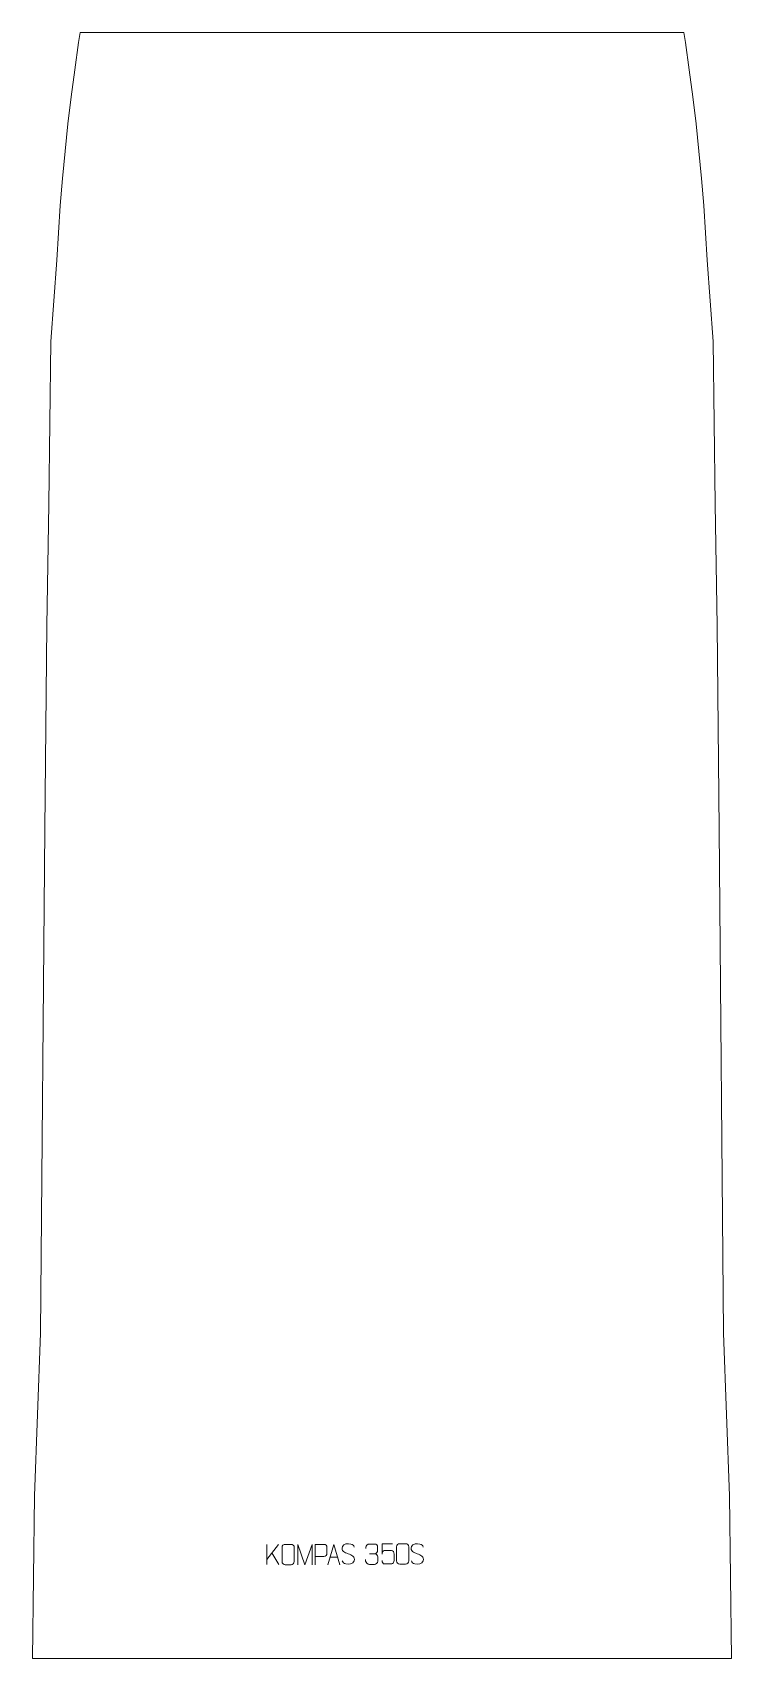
# Model space of a CAD drawing. Header units: millimetres. Extents: x -376 to 484, y -1296 to 704.
import ezdxf

# ---------------------------------------------------------------- set-up
doc = ezdxf.new("R2010")
doc.units = ezdxf.units.MM
doc.header["$MEASUREMENT"] = 0
doc.layers.add('layer 1', color=7, linetype='Continuous')

msp = doc.modelspace()

# ---------------------------------------------------------------- linework, layer by layer
at = {"layer": 'layer 1', "color": 242, "lineweight": 9}
msp.add_open_spline([(454.3393, 424.1654), (454.3393, 424.1654), (461.8392, 324.1655), (461.8392, 324.1655), (461.8392, 324.1655), (461.8392, 324.1655), (464.3395, 124.1656), (464.3395, 124.1656), (464.3395, 124.1656), (464.3395, 124.1656), (466.8389, -25.8343), (466.8389, -25.8343), (466.8389, -25.8343), (466.8389, -25.8343), (469.3392, -275.834), (469.3392, -275.834), (469.3392, -275.834), (469.3392, -275.834), (474.3388, -895.8338), (474.3388, -895.8338), (474.3388, -895.8338), (474.3388, -895.8338), (481.8395, -1095.8337), (481.8395, -1095.8337), (481.8395, -1095.8337), (481.8395, -1095.8337), (484.3388, -1295.8336), (484.3388, -1295.8336), (484.3388, -1295.8336), (484.3388, -1295.8336), (-375.6606, -1295.8336), (-375.6606, -1295.8336), (-375.6606, -1295.8336), (-375.6606, -1295.8336), (-373.1603, -1095.8337), (-373.1603, -1095.8337), (-373.1603, -1095.8337), (-373.1603, -1095.8337), (-365.6606, -895.8338), (-365.6606, -895.8338), (-365.6606, -895.8338), (-365.6606, -895.8338), (-360.6607, -275.834), (-360.6607, -275.834), (-360.6607, -275.834), (-360.6607, -275.834), (-358.1606, -25.8343), (-358.1606, -25.8343), (-358.1606, -25.8343), (-358.1606, -25.8343), (-355.661, 124.1656), (-355.661, 124.1656), (-355.661, 124.1656), (-355.661, 124.1656), (-353.161, 324.1655), (-353.161, 324.1655), (-353.161, 324.1655), (-353.161, 324.1655), (-345.661, 424.1654), (-345.661, 424.1654), (-345.661, 424.1654), (-345.661, 424.1654), (-343.7554, 457.7348), (-343.7554, 457.7348), (-343.7554, 457.7348), (-343.7554, 457.7348), (-341.4378, 491.2775), (-341.4378, 491.2775), (-341.4378, 491.2775), (-341.4378, 491.2775), (-338.7074, 524.7897), (-338.7074, 524.7897), (-338.7074, 524.7897), (-338.7074, 524.7897), (-335.5643, 558.2658), (-335.5643, 558.2658), (-335.5643, 558.2658), (-335.5643, 558.2658), (-332.0106, 591.6999), (-332.0106, 591.6999), (-332.0106, 591.6999), (-332.0106, 591.6999), (-328.045, 625.0889), (-328.045, 625.0889), (-328.045, 625.0889), (-328.045, 625.0889), (-323.6699, 658.4259), (-323.6699, 658.4259), (-323.6699, 658.4259), (-323.6699, 658.4259), (-318.8842, 691.7063), (-318.8842, 691.7063), (-318.8842, 691.7063), (-318.8842, 691.7063), (-316.9358, 704.1657), (-316.9358, 704.1657), (-316.9358, 704.1657), (-316.9358, 704.1657), (425.6142, 704.1657), (425.6142, 704.1657), (425.6142, 704.1657), (425.6142, 704.1657), (427.5625, 691.7063), (427.5625, 691.7063), (427.5625, 691.7063), (427.5625, 691.7063), (432.3482, 658.4259), (432.3482, 658.4259), (432.3482, 658.4259), (432.3482, 658.4259), (436.7233, 625.0889), (436.7233, 625.0889), (436.7233, 625.0889), (436.7233, 625.0889), (440.6889, 591.6999), (440.6889, 591.6999), (440.6889, 591.6999), (440.6889, 591.6999), (444.2426, 558.2658), (444.2426, 558.2658), (444.2426, 558.2658), (444.2426, 558.2658), (447.3857, 524.7897), (447.3857, 524.7897), (447.3857, 524.7897), (447.3857, 524.7897), (450.1154, 491.2775), (450.1154, 491.2775), (450.1154, 491.2775), (450.1154, 491.2775), (452.4337, 457.7348), (452.4337, 457.7348), (452.4337, 457.7348), (452.4337, 457.7348), (454.3393, 424.1654), (454.3393, 424.1654)], degree=3, knots=[0, 0, 0, 0, 0.028571429, 0.028571429, 0.028571429, 0.028571429, 0.057142857, 0.057142857, 0.057142857, 0.057142857, 0.085714286, 0.085714286, 0.085714286, 0.085714286, 0.114285714, 0.114285714, 0.114285714, 0.114285714, 0.142857143, 0.142857143, 0.142857143, 0.142857143, 0.171428571, 0.171428571, 0.171428571, 0.171428571, 0.2, 0.2, 0.2, 0.2, 0.228571429, 0.228571429, 0.228571429, 0.228571429, 0.257142857, 0.257142857, 0.257142857, 0.257142857, 0.285714286, 0.285714286, 0.285714286, 0.285714286, 0.314285714, 0.314285714, 0.314285714, 0.314285714, 0.342857143, 0.342857143, 0.342857143, 0.342857143, 0.371428571, 0.371428571, 0.371428571, 0.371428571, 0.4, 0.4, 0.4, 0.4, 0.428571429, 0.428571429, 0.428571429, 0.428571429, 0.457142857, 0.457142857, 0.457142857, 0.457142857, 0.485714286, 0.485714286, 0.485714286, 0.485714286, 0.514285714, 0.514285714, 0.514285714, 0.514285714, 0.542857143, 0.542857143, 0.542857143, 0.542857143, 0.571428571, 0.571428571, 0.571428571, 0.571428571, 0.6, 0.6, 0.6, 0.6, 0.628571429, 0.628571429, 0.628571429, 0.628571429, 0.657142857, 0.657142857, 0.657142857, 0.657142857, 0.685714286, 0.685714286, 0.685714286, 0.685714286, 0.714285714, 0.714285714, 0.714285714, 0.714285714, 0.742857143, 0.742857143, 0.742857143, 0.742857143, 0.771428571, 0.771428571, 0.771428571, 0.771428571, 0.8, 0.8, 0.8, 0.8, 0.828571429, 0.828571429, 0.828571429, 0.828571429, 0.857142857, 0.857142857, 0.857142857, 0.857142857, 0.885714286, 0.885714286, 0.885714286, 0.885714286, 0.914285714, 0.914285714, 0.914285714, 0.914285714, 0.942857143, 0.942857143, 0.942857143, 0.942857143, 1, 1, 1, 1], dxfattribs=at)
at = {"layer": 'layer 1', "color": 250, "lineweight": 9}
for points in [[(-87.3308, -1155.4343), (-87.3308, -1155.4343), (-87.3308, -1180.3879), (-87.3308, -1180.3879)], [(-72.9679, -1155.4343), (-72.9679, -1155.4343), (-87.3308, -1174.074), (-87.3308, -1174.074)], [(-72.6429, -1180.2921), (-72.6429, -1180.2921), (-81.1055, -1165.9785), (-81.1055, -1165.9785)], [(-9.6815, -1171.2442), (-9.6815, -1171.2442), (-0.1945, -1171.2442), (-0.1945, -1171.2442)], [(38.9681, -1166.9998), (38.9681, -1166.9998), (45.1645, -1166.9998), (45.1645, -1166.9998)]]:
    msp.add_open_spline(points, degree=3, dxfattribs=at)
for points, knots in [([(-64.6863, -1155.4792), (-62.3202, -1155.4792), (-59.9537, -1155.4792), (-57.5872, -1155.4792), (-57.5872, -1155.4792), (-55.6067, -1155.4436), (-53.5807, -1156.9379), (-53.5536, -1159.38), (-53.5536, -1159.38), (-53.554, -1165.1374), (-53.554, -1170.8952), (-53.5536, -1176.6534), (-53.5536, -1176.6534), (-53.6957, -1178.981), (-55.4021, -1180.4633), (-57.5872, -1180.4741), (-57.5872, -1180.4741), (-59.9596, -1180.4737), (-62.332, -1180.4737), (-64.704, -1180.4741), (-64.704, -1180.4741), (-66.6625, -1180.5797), (-68.6689, -1178.6918), (-68.6575, -1176.6708), (-68.6575, -1176.6708), (-68.6571, -1170.8902), (-68.6571, -1165.1099), (-68.6575, -1159.3301), (-68.6575, -1159.3301), (-68.6532, -1157.1881), (-66.8761, -1155.4656), (-64.6863, -1155.4792)], [0, 0, 0, 0, 0.111111111, 0.111111111, 0.111111111, 0.111111111, 0.222222222, 0.222222222, 0.222222222, 0.222222222, 0.333333333, 0.333333333, 0.333333333, 0.333333333, 0.444444444, 0.444444444, 0.444444444, 0.444444444, 0.555555556, 0.555555556, 0.555555556, 0.555555556, 0.666666667, 0.666666667, 0.666666667, 0.666666667, 0.777777778, 0.777777778, 0.777777778, 0.777777778, 1, 1, 1, 1]), ([(-49.3883, -1180.4956), (-49.3883, -1180.4956), (-49.3883, -1155.5377), (-49.3883, -1155.5377), (-49.3883, -1155.5377), (-49.3883, -1155.5377), (-40.4713, -1180.4956), (-40.4713, -1180.4956), (-40.4713, -1180.4956), (-40.4713, -1180.4956), (-31.7195, -1155.5382), (-31.7195, -1155.5382), (-31.7195, -1155.5382), (-31.7195, -1155.5382), (-31.7195, -1180.4956), (-31.7195, -1180.4956)], [0, 0, 0, 0, 0.2, 0.2, 0.2, 0.2, 0.4, 0.4, 0.4, 0.4, 0.6, 0.6, 0.6, 0.6, 1, 1, 1, 1]), ([(-28.0448, -1180.4937), (-28.0448, -1180.4937), (-28.0448, -1155.5401), (-28.0448, -1155.5401), (-28.0448, -1155.5401), (-24.4532, -1155.5401), (-20.8611, -1155.5401), (-17.2691, -1155.5401), (-17.2691, -1155.5401), (-14.946, -1155.578), (-13.39, -1157.0681), (-13.3942, -1159.4342), (-13.3942, -1159.4342), (-13.3946, -1161.4699), (-13.3946, -1164.5292), (-13.3942, -1166.5652), (-13.3942, -1166.5652), (-13.4007, -1168.4406), (-15.2113, -1170.3825), (-17.219, -1170.4016), (-17.219, -1170.4016), (-17.219, -1170.4016), (-28.0448, -1170.4016), (-28.0448, -1170.4016)], [0, 0, 0, 0, 0.142857143, 0.142857143, 0.142857143, 0.142857143, 0.285714286, 0.285714286, 0.285714286, 0.285714286, 0.428571429, 0.428571429, 0.428571429, 0.428571429, 0.571428571, 0.571428571, 0.571428571, 0.571428571, 0.714285714, 0.714285714, 0.714285714, 0.714285714, 1, 1, 1, 1]), ([(-12.4016, -1180.4936), (-12.4016, -1180.4936), (-5.0374, -1155.5401), (-5.0374, -1155.5401), (-5.0374, -1155.5401), (-5.0374, -1155.5401), (2.5256, -1180.4936), (2.5256, -1180.4936)], [0, 0, 0, 0, 0.333333333, 0.333333333, 0.333333333, 0.333333333, 1, 1, 1, 1]), ([(12.7441, -1167.0169), (8.4997, -1165.5465), (3.5961, -1163.7507), (5.5993, -1158.2304), (5.5993, -1158.2304), (7.1015, -1154.0905), (12.3103, -1154.479), (15.9106, -1155.0801), (15.9106, -1155.0801), (18.7686, -1155.5573), (19.6325, -1156.7705), (19.9428, -1158.8546)], [0, 0, 0, 0, 0.25, 0.25, 0.25, 0.25, 0.5, 0.5, 0.5, 0.5, 1, 1, 1, 1]), ([(34.2584, -1160.7546), (34.2584, -1160.7546), (34.2584, -1158.8974), (34.2584, -1158.8974), (34.2584, -1158.8974), (34.2441, -1157.1555), (36.9086, -1155.0374), (38.9677, -1155.0601), (38.9677, -1155.0601), (41.0318, -1155.0601), (43.0958, -1155.0601), (45.1595, -1155.0601), (45.1595, -1155.0601), (47.354, -1155.0513), (48.9523, -1156.8981), (48.9967, -1158.8102), (48.9967, -1158.8102), (48.9963, -1160.2453), (48.9963, -1161.6804), (48.9967, -1163.1159), (48.9967, -1163.1159), (48.9481, -1164.7694), (47.3455, -1166.9994), (45.1472, -1166.9894), (45.1472, -1166.9894), (47.3509, -1167.0006), (48.9589, -1168.8038), (49.0129, -1170.8633), (49.0129, -1170.8633), (49.0125, -1172.648), (49.0125, -1174.4327), (49.0129, -1176.2178), (49.0129, -1176.2178), (49.023, -1178.2792), (46.9681, -1180.0423), (45.1472, -1180.0342), (45.1472, -1180.0342), (43.0819, -1180.0339), (41.0167, -1180.0339), (38.9511, -1180.0342), (38.9511, -1180.0342), (36.7825, -1180.0227), (34.2515, -1177.6225), (34.2329, -1176.1607), (34.2329, -1176.1607), (34.2329, -1176.1607), (34.2329, -1174.2521), (34.2329, -1174.2521)], [0, 0, 0, 0, 0.076923077, 0.076923077, 0.076923077, 0.076923077, 0.153846154, 0.153846154, 0.153846154, 0.153846154, 0.230769231, 0.230769231, 0.230769231, 0.230769231, 0.307692308, 0.307692308, 0.307692308, 0.307692308, 0.384615385, 0.384615385, 0.384615385, 0.384615385, 0.461538462, 0.461538462, 0.461538462, 0.461538462, 0.538461538, 0.538461538, 0.538461538, 0.538461538, 0.615384615, 0.615384615, 0.615384615, 0.615384615, 0.692307692, 0.692307692, 0.692307692, 0.692307692, 0.769230769, 0.769230769, 0.769230769, 0.769230769, 0.846153846, 0.846153846, 0.846153846, 0.846153846, 1, 1, 1, 1]), ([(67.2653, -1154.7074), (67.2653, -1154.7074), (54.4136, -1154.7074), (54.4136, -1154.7074), (54.4136, -1154.7074), (54.4139, -1158.938), (54.4139, -1163.1689), (54.4136, -1167.4001), (54.4136, -1167.4001), (54.4133, -1164.09), (56.0443, -1163.0182), (58.8563, -1162.9577), (58.8563, -1162.9577), (61.2959, -1162.9574), (63.7354, -1162.9574), (66.1746, -1162.9577), (66.1746, -1162.9577), (67.8244, -1162.9509), (69.2993, -1165.3314), (69.3278, -1167.4001), (69.3278, -1167.4001), (69.3275, -1169.9874), (69.3275, -1172.575), (69.3278, -1175.1627), (69.3278, -1175.1627), (69.374, -1177.1221), (67.8746, -1179.5584), (66.2487, -1179.6169), (66.2487, -1179.6169), (64.2922, -1179.6166), (59.3972, -1179.6166), (57.4402, -1179.6169), (57.4402, -1179.6169), (55.5947, -1179.6257), (54.4876, -1177.6609), (54.4668, -1175.1098)], [0, 0, 0, 0, 0.1, 0.1, 0.1, 0.1, 0.2, 0.2, 0.2, 0.2, 0.3, 0.3, 0.3, 0.3, 0.4, 0.4, 0.4, 0.4, 0.5, 0.5, 0.5, 0.5, 0.6, 0.6, 0.6, 0.6, 0.7, 0.7, 0.7, 0.7, 0.8, 0.8, 0.8, 0.8, 1, 1, 1, 1]), ([(76.2905, -1154.6629), (78.6566, -1154.6629), (81.0231, -1154.6629), (83.3896, -1154.6629), (83.3896, -1154.6629), (85.3701, -1154.6273), (87.3961, -1156.1216), (87.4232, -1158.5637), (87.4232, -1158.5637), (87.4228, -1164.3211), (87.4228, -1170.0789), (87.4232, -1175.8371), (87.4232, -1175.8371), (87.2811, -1178.1647), (85.5747, -1179.647), (83.3896, -1179.6578), (83.3896, -1179.6578), (81.0172, -1179.6574), (78.6448, -1179.6574), (76.2728, -1179.6578), (76.2728, -1179.6578), (74.3143, -1179.7634), (72.3079, -1177.8755), (72.3193, -1175.8545), (72.3193, -1175.8545), (72.3197, -1170.0739), (72.3197, -1164.2936), (72.3193, -1158.5138), (72.3193, -1158.5138), (72.3236, -1156.3718), (74.1007, -1154.6493), (76.2905, -1154.6629)], [0, 0, 0, 0, 0.111111111, 0.111111111, 0.111111111, 0.111111111, 0.222222222, 0.222222222, 0.222222222, 0.222222222, 0.333333333, 0.333333333, 0.333333333, 0.333333333, 0.444444444, 0.444444444, 0.444444444, 0.444444444, 0.555555556, 0.555555556, 0.555555556, 0.555555556, 0.666666667, 0.666666667, 0.666666667, 0.666666667, 0.777777778, 0.777777778, 0.777777778, 0.777777778, 1, 1, 1, 1]), ([(97.7441, -1167.0169), (93.4997, -1165.5465), (88.5961, -1163.7507), (90.5993, -1158.2304), (90.5993, -1158.2304), (92.1015, -1154.0905), (97.3103, -1154.479), (100.9106, -1155.0801), (100.9106, -1155.0801), (103.7686, -1155.5573), (104.6325, -1156.7705), (104.9428, -1158.8546)], [0, 0, 0, 0, 0.25, 0.25, 0.25, 0.25, 0.5, 0.5, 0.5, 0.5, 1, 1, 1, 1]), ([(12.7441, -1167.017), (16.759, -1168.6637), (21.7839, -1170.552), (19.9515, -1175.9123), (19.9515, -1175.9123), (18.4931, -1180.1787), (13.5868, -1179.922), (9.8641, -1179.3673), (9.8641, -1179.3673), (7.1166, -1178.9575), (5.8969, -1177.744), (5.5192, -1175.6318)], [0, 0, 0, 0, 0.25, 0.25, 0.25, 0.25, 0.5, 0.5, 0.5, 0.5, 1, 1, 1, 1]), ([(97.7441, -1167.017), (101.759, -1168.6637), (106.7839, -1170.552), (104.9515, -1175.9123), (104.9515, -1175.9123), (103.4931, -1180.1787), (98.5868, -1179.922), (94.8641, -1179.3673), (94.8641, -1179.3673), (92.1166, -1178.9575), (90.8969, -1177.744), (90.5192, -1175.6318)], [0, 0, 0, 0, 0.25, 0.25, 0.25, 0.25, 0.5, 0.5, 0.5, 0.5, 1, 1, 1, 1])]:
    msp.add_open_spline(points, degree=3, knots=knots, dxfattribs=at)

doc.saveas('drawing.dxf')
